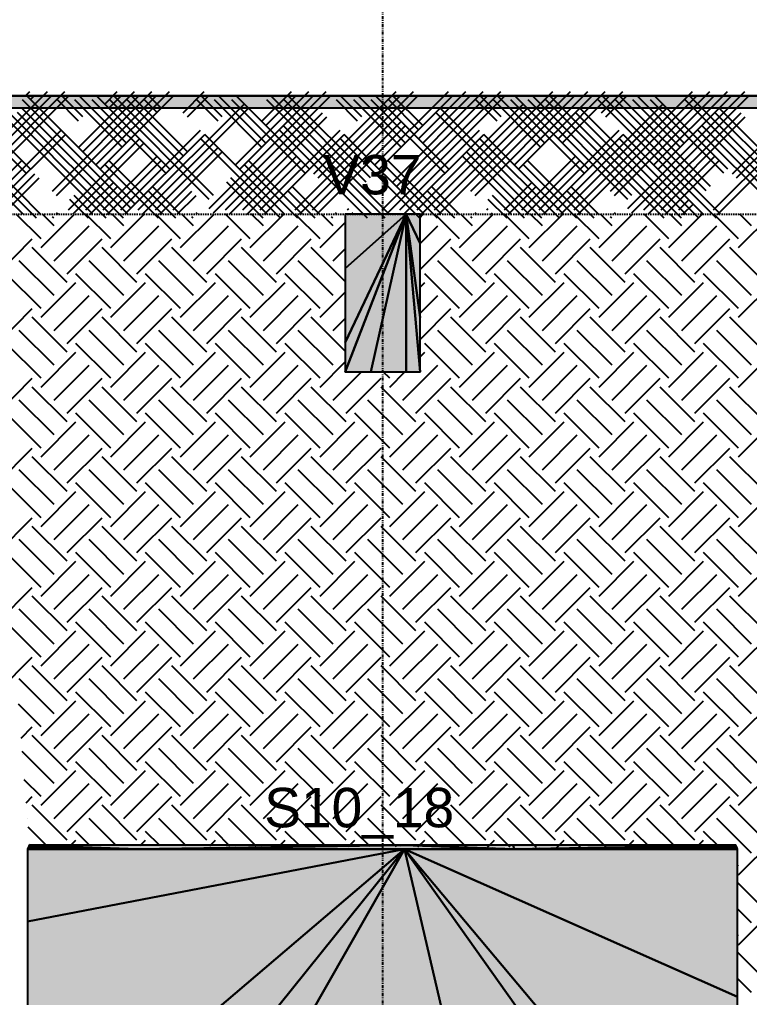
# Model space of a CAD drawing. Extents: x 37185 to 43130, y -8131 to -3926.
# Drawn here: x 38654 to 38777.3, y -7748.4 to -7583.1 of the extents above; entities that cross this region are included whole.
import ezdxf

# ---------------------------------------------------------------- set-up
doc = ezdxf.new("R2010")
doc.units = 0
doc.header["$MEASUREMENT"] = 0
doc.linetypes.add('ESTILO_TQS_0002', pattern=[0.4, 0.1, -0.3])
doc.linetypes.add('ESTILO_TQS_0004', pattern=[1.12, 0.5, -0.2, 0.01, -0.2, 0.01, -0.2])
for name, color, linetype in [('36', 253, 'CONTINUOUS'), ('47', 15, 'CONTINUOUS'), ('52', 3, 'CONTINUOUS'), ('67', 7, 'CONTINUOUS'), ('70', 160, 'CONTINUOUS'), ('74', 2, 'CONTINUOUS'), ('96', 252, 'CONTINUOUS')]:
    doc.layers.add(name, color=color, linetype=linetype)
doc.styles.add('TQS_ARIAL', font='arial.ttf')

msp = doc.modelspace()

# ---------------------------------------------------------------- linework, layer by layer
at = {"layer": '36', "linetype": 'Continuous'}
for p, q in [((38655.79, -7608.36), (38643.39, -7595.96)), ((38646.25, -7610.6), (38661.6, -7595.25)), ((38646.96, -7611.3), (38662.3, -7595.96)), ((38669.28, -7615.96), (38649.28, -7595.96)), ((38650.67, -7603.23), (38658.65, -7595.25)), ((38651.37, -7603.94), (38659.36, -7595.96)), ((38655.09, -7595.87), (38655.7, -7595.25)), ((38673.47, -7614.25), (38655.18, -7595.96)), ((38655.79, -7596.57), (38656.41, -7595.96)), ((38659.51, -7612.07), (38676.33, -7595.25)), ((38660.21, -7612.78), (38677.04, -7595.96)), ((38664.63, -7599.52), (38661.07, -7595.96)), ((38663.93, -7604.7), (38673.38, -7595.25)), ((38672, -7603.94), (38664.02, -7595.96)), ((38664.63, -7605.41), (38674.09, -7595.96)), ((38666.87, -7607.65), (38679.27, -7595.25)), ((38679.36, -7608.36), (38666.96, -7595.96)), ((38667.58, -7608.36), (38679.98, -7595.96)), ((38668.35, -7597.34), (38670.44, -7595.25)), ((38669.05, -7598.05), (38671.14, -7595.96)), ((38686.73, -7612.78), (38669.91, -7595.96)), ((38682.31, -7605.41), (38672.85, -7595.96)), ((38677.89, -7598.05), (38675.8, -7595.96)), ((38681.6, -7598.81), (38685.17, -7595.25)), ((38682.31, -7599.52), (38685.87, -7595.96)), ((38688.2, -7599.52), (38684.64, -7595.96)), ((38686.02, -7615.02), (38705.79, -7595.25)), ((38686.73, -7615.72), (38706.5, -7595.96)), ((38695.57, -7603.94), (38687.59, -7595.96)), ((38690.44, -7607.65), (38702.85, -7595.25)), ((38702.93, -7608.36), (38690.53, -7595.96)), ((38691.15, -7608.36), (38703.55, -7595.96)), ((38694.86, -7600.28), (38699.9, -7595.25)), ((38695.57, -7600.99), (38700.61, -7595.96)), ((38716.42, -7615.96), (38696.42, -7595.96)), ((38713.25, -7609.83), (38699.37, -7595.96)), ((38700.52, -7615.25), (38720.52, -7595.25)), ((38701.23, -7615.96), (38721.23, -7595.96)), ((38703.7, -7609.12), (38717.58, -7595.25)), ((38704.41, -7609.83), (38718.28, -7595.96)), ((38711.77, -7599.52), (38708.21, -7595.96)), ((38719.14, -7603.94), (38711.16, -7595.96)), ((38714.01, -7607.65), (38726.42, -7595.25)), ((38726.5, -7608.36), (38714.1, -7595.96)), ((38714.72, -7608.36), (38727.12, -7595.96)), ((38715.25, -7615.25), (38735.25, -7595.25)), ((38715.96, -7615.96), (38735.96, -7595.96)), ((38716.96, -7610.6), (38732.31, -7595.25)), ((38722.09, -7600.99), (38717.05, -7595.96)), ((38717.67, -7611.3), (38733.01, -7595.96)), ((38721.38, -7603.23), (38729.36, -7595.25)), ((38722.09, -7603.94), (38730.07, -7595.96)), ((38724.09, -7615.25), (38744.09, -7595.25)), ((38724.8, -7615.96), (38744.8, -7595.96)), ((38730.22, -7612.07), (38747.04, -7595.25)), ((38730.92, -7612.78), (38747.75, -7595.96)), ((38735.34, -7599.52), (38731.78, -7595.96)), ((38742.71, -7603.94), (38734.73, -7595.96)), ((38737.58, -7607.65), (38749.99, -7595.25)), ((38750.07, -7608.36), (38737.67, -7595.96)), ((38738.29, -7608.36), (38750.69, -7595.96)), ((38757.44, -7612.78), (38740.62, -7595.96)), ((38763.56, -7615.96), (38743.56, -7595.96)), ((38744.95, -7603.23), (38752.93, -7595.25)), ((38745.66, -7603.94), (38753.64, -7595.96)), ((38747.66, -7615.25), (38767.66, -7595.25)), ((38748.37, -7615.96), (38768.37, -7595.96)), ((38752.31, -7598.81), (38755.88, -7595.25)), ((38772.4, -7615.96), (38752.4, -7595.96)), ((38753.02, -7599.52), (38756.59, -7595.96)), ((38753.79, -7612.07), (38770.61, -7595.25)), ((38754.49, -7612.78), (38771.32, -7595.96)), ((38770.7, -7611.3), (38755.35, -7595.96)), ((38756.73, -7615.02), (38776.5, -7595.25)), ((38757.44, -7615.72), (38777.21, -7595.96)), ((38766.28, -7603.94), (38758.3, -7595.96)), ((38761.15, -7607.65), (38773.56, -7595.25)), ((38773.65, -7608.36), (38761.24, -7595.96)), ((38761.86, -7608.36), (38774.26, -7595.96)), ((38787.13, -7615.96), (38767.13, -7595.96)), ((38771.23, -7615.25), (38791.23, -7595.25)), ((38771.94, -7615.96), (38791.94, -7595.96)), ((38774.41, -7609.12), (38788.29, -7595.25)), ((38775.12, -7609.83), (38788.99, -7595.96)), ((38655.09, -7609.06), (38642.68, -7596.66)), ((38668.58, -7616.66), (38648.58, -7596.66)), ((38672.76, -7614.96), (38654.47, -7596.66)), ((38663.93, -7600.23), (38660.36, -7596.66)), ((38671.29, -7604.65), (38663.31, -7596.66)), ((38678.66, -7609.06), (38666.25, -7596.66)), ((38686.02, -7613.48), (38669.2, -7596.66)), ((38681.6, -7606.12), (38672.15, -7596.66)), ((38674.01, -7615.25), (38691.92, -7597.34)), ((38677.18, -7598.75), (38675.09, -7596.66)), ((38687.5, -7600.23), (38683.93, -7596.66)), ((38694.86, -7604.65), (38686.88, -7596.66)), ((38702.23, -7609.06), (38689.82, -7596.66)), ((38715.72, -7616.66), (38695.72, -7596.66)), ((38712.54, -7610.54), (38698.66, -7596.66)), ((38711.07, -7600.23), (38707.5, -7596.66)), ((38718.43, -7604.65), (38710.45, -7596.66)), ((38725.8, -7609.06), (38713.39, -7596.66)), ((38721.38, -7601.7), (38716.34, -7596.66)), ((38721.15, -7615.25), (38739.06, -7597.34)), ((38734.64, -7600.23), (38731.07, -7596.66)), ((38742, -7604.65), (38734.02, -7596.66)), ((38749.37, -7609.06), (38736.97, -7596.66)), ((38756.73, -7613.48), (38739.91, -7596.66)), ((38762.86, -7616.66), (38742.86, -7596.66)), ((38744.72, -7615.25), (38762.63, -7597.34)), ((38771.7, -7616.66), (38751.7, -7596.66)), ((38769.99, -7612.01), (38754.64, -7596.66)), ((38765.57, -7604.65), (38757.59, -7596.66)), ((38772.94, -7609.06), (38760.54, -7596.66)), ((38786.43, -7616.66), (38766.43, -7596.66)), ((38657.5, -7615.96), (38641.06, -7599.52)), ((38671.52, -7616.66), (38653.61, -7598.75)), ((38672.23, -7615.96), (38654.32, -7598.05)), ((38674.71, -7615.96), (38692.62, -7598.05)), ((38688.74, -7615.25), (38705.17, -7598.81)), ((38689.44, -7615.96), (38705.88, -7599.52)), ((38721.85, -7615.96), (38739.76, -7598.05)), ((38742.23, -7616.66), (38724.32, -7598.75)), ((38742.94, -7615.96), (38725.03, -7598.05)), ((38745.42, -7615.96), (38763.33, -7598.05)), ((38765.8, -7616.66), (38747.89, -7598.75)), ((38766.51, -7615.96), (38748.6, -7598.05)), ((38759.45, -7615.25), (38775.88, -7598.81)), ((38760.16, -7615.96), (38776.59, -7599.52)), ((38789.37, -7616.66), (38771.46, -7598.75)), ((38790.08, -7615.96), (38772.17, -7598.05)), ((38656.79, -7616.66), (38640.36, -7600.23)), ((38713.48, -7615.96), (38698.52, -7600.99)), ((38703.47, -7615.25), (38718.43, -7600.28)), ((38704.18, -7615.96), (38719.14, -7600.99)), ((38784.19, -7615.96), (38769.23, -7600.99)), ((38647.49, -7615.25), (38660.98, -7601.76)), ((38648.2, -7615.96), (38661.69, -7602.47)), ((38671.06, -7615.25), (38684.55, -7601.76)), ((38671.77, -7615.96), (38685.26, -7602.47)), ((38698.75, -7615.96), (38685.26, -7602.47)), ((38694.63, -7615.25), (38708.12, -7601.76)), ((38695.34, -7615.96), (38708.83, -7602.47)), ((38712.77, -7616.66), (38697.81, -7601.7)), ((38722.32, -7615.96), (38708.83, -7602.47)), ((38718.2, -7615.25), (38731.69, -7601.76)), ((38718.91, -7615.96), (38732.4, -7602.47)), ((38745.89, -7615.96), (38732.4, -7602.47)), ((38741.77, -7615.25), (38755.26, -7601.76)), ((38742.48, -7615.96), (38755.97, -7602.47)), ((38769.46, -7615.96), (38755.97, -7602.47)), ((38783.48, -7616.66), (38768.52, -7601.7)), ((38662.22, -7615.25), (38674.24, -7603.23)), ((38662.93, -7615.96), (38674.94, -7603.94)), ((38698.04, -7616.66), (38684.55, -7603.17)), ((38721.61, -7616.66), (38708.12, -7603.17)), ((38745.18, -7616.66), (38731.69, -7603.17)), ((38768.75, -7616.66), (38755.26, -7603.17)), ((38668.11, -7615.25), (38677.18, -7606.18)), ((38676.95, -7615.25), (38687.5, -7604.7)), ((38677.66, -7615.96), (38688.2, -7605.41)), ((38691.68, -7615.25), (38700.75, -7606.18)), ((38739.29, -7616.66), (38728.74, -7606.12)), ((38739.99, -7615.96), (38729.45, -7605.41)), ((38738.82, -7615.25), (38747.89, -7606.18)), ((38762.39, -7615.25), (38771.46, -7606.18)), ((38645.25, -7615.96), (38654.32, -7606.88)), ((38654.55, -7615.96), (38645.48, -7606.88)), ((38677.42, -7616.66), (38668.35, -7607.59)), ((38668.82, -7615.96), (38677.89, -7606.88)), ((38678.12, -7615.96), (38669.05, -7606.88)), ((38700.99, -7616.66), (38691.92, -7607.59)), ((38692.39, -7615.96), (38701.46, -7606.88)), ((38701.69, -7615.96), (38692.62, -7606.88)), ((38724.56, -7616.66), (38715.49, -7607.59)), ((38725.26, -7615.96), (38716.19, -7606.88)), ((38748.13, -7616.66), (38739.06, -7607.59)), ((38739.53, -7615.96), (38748.6, -7606.88)), ((38748.83, -7615.96), (38739.76, -7606.88)), ((38763.1, -7615.96), (38772.17, -7606.88)), ((38650.44, -7615.25), (38656.56, -7609.12)), ((38651.14, -7615.96), (38657.27, -7609.83)), ((38665.17, -7615.25), (38669.82, -7610.6)), ((38695.09, -7616.66), (38688.97, -7610.54)), ((38695.8, -7615.96), (38689.68, -7609.83)), ((38735.88, -7615.25), (38740.53, -7610.6)), ((38666.34, -7615.96), (38663.16, -7612.78)), ((38665.87, -7615.96), (38670.53, -7611.3)), ((38680.36, -7616.66), (38675.71, -7612.01)), ((38681.07, -7615.96), (38676.42, -7611.3)), ((38679.9, -7615.25), (38683.08, -7612.07)), ((38680.61, -7615.96), (38683.78, -7612.78)), ((38703.93, -7616.66), (38699.28, -7612.01)), ((38704.64, -7615.96), (38699.99, -7611.3)), ((38727.5, -7616.66), (38722.85, -7612.01)), ((38728.21, -7615.96), (38723.56, -7611.3)), ((38737.05, -7615.96), (38733.87, -7612.78)), ((38736.59, -7615.96), (38741.24, -7611.3)), ((38751.07, -7616.66), (38746.42, -7612.01)), ((38751.78, -7615.96), (38747.13, -7611.3)), ((38665.63, -7616.66), (38662.45, -7613.48)), ((38736.34, -7616.66), (38733.16, -7613.48)), ((38765.34, -7615.25), (38767.05, -7613.54)), ((38766.05, -7615.96), (38767.75, -7614.25)), ((38654.09, -7615.96), (38654.09, -7615.96)), ((38654.09, -7615.96), (38654.09, -7615.96)), ((38657.04, -7615.96), (38657.04, -7615.96)), ((38657.04, -7615.96), (38657.04, -7615.96)), ((38659.98, -7615.96), (38659.98, -7615.96)), ((38659.98, -7615.96), (38659.98, -7615.96)), ((38660.45, -7615.96), (38660.21, -7615.72)), ((38663.39, -7615.96), (38663.39, -7615.96)), ((38663.39, -7615.96), (38663.39, -7615.96)), ((38675.18, -7615.96), (38675.18, -7615.96)), ((38675.18, -7615.96), (38675.18, -7615.96)), ((38683.55, -7615.96), (38683.55, -7615.96)), ((38683.55, -7615.96), (38683.55, -7615.96)), ((38684.02, -7615.96), (38683.78, -7615.72)), ((38686.5, -7615.96), (38686.5, -7615.96)), ((38686.5, -7615.96), (38686.5, -7615.96)), ((38686.96, -7615.96), (38686.96, -7615.96)), ((38686.96, -7615.96), (38686.96, -7615.96)), ((38689.91, -7615.96), (38689.91, -7615.96)), ((38689.91, -7615.96), (38689.91, -7615.96)), ((38692.85, -7615.96), (38692.85, -7615.96)), ((38692.85, -7615.96), (38692.85, -7615.96)), ((38698.28, -7615.96), (38698.28, -7615.96)), ((38698.28, -7615.96), (38698.28, -7615.96)), ((38707.12, -7615.96), (38707.12, -7615.96)), ((38707.12, -7615.96), (38707.12, -7615.96)), ((38707.59, -7615.96), (38707.35, -7615.72)), ((38709.36, -7615.25), (38709.59, -7615.02)), ((38710.07, -7615.96), (38710.3, -7615.72)), ((38710.53, -7615.96), (38710.53, -7615.96)), ((38710.53, -7615.96), (38710.53, -7615.96)), ((38713.01, -7615.96), (38713.01, -7615.96)), ((38713.01, -7615.96), (38713.01, -7615.96)), ((38719.37, -7615.96), (38719.37, -7615.96)), ((38719.37, -7615.96), (38719.37, -7615.96)), ((38727.75, -7615.96), (38727.75, -7615.96)), ((38727.75, -7615.96), (38727.75, -7615.96)), ((38730.69, -7615.96), (38730.69, -7615.96)), ((38730.69, -7615.96), (38730.69, -7615.96)), ((38731.16, -7615.96), (38730.92, -7615.72)), ((38732.93, -7615.25), (38733.16, -7615.02)), ((38733.64, -7615.96), (38733.87, -7615.72)), ((38734.1, -7615.96), (38734.1, -7615.96)), ((38734.1, -7615.96), (38734.1, -7615.96)), ((38751.32, -7615.96), (38751.32, -7615.96)), ((38751.32, -7615.96), (38751.32, -7615.96)), ((38754.26, -7615.96), (38754.26, -7615.96)), ((38754.26, -7615.96), (38754.26, -7615.96)), ((38754.73, -7615.96), (38754.49, -7615.72)), ((38757.21, -7615.96), (38757.21, -7615.96)), ((38757.21, -7615.96), (38757.21, -7615.96)), ((38757.67, -7615.96), (38757.67, -7615.96)), ((38757.67, -7615.96), (38757.67, -7615.96)), ((38760.62, -7615.96), (38760.62, -7615.96)), ((38760.62, -7615.96), (38760.62, -7615.96)), ((38768.99, -7615.96), (38768.99, -7615.96)), ((38768.99, -7615.96), (38768.99, -7615.96)), ((38774.89, -7615.96), (38774.89, -7615.96)), ((38774.89, -7615.96), (38774.89, -7615.96)), ((38775.35, -7615.96), (38775.35, -7615.96)), ((38775.35, -7615.96), (38775.35, -7615.96)), ((38659.74, -7616.66), (38659.51, -7616.43)), ((38683.31, -7616.66), (38683.08, -7616.43)), ((38706.88, -7616.66), (38706.65, -7616.43)), ((38730.45, -7616.66), (38730.22, -7616.43)), ((38754.02, -7616.66), (38753.79, -7616.43))]:
    msp.add_line(p, q, dxfattribs=at)
at = {"layer": '47', "linetype": 'Continuous'}
for p, q in [((38657.59, -7620.14), (38653.4, -7615.96)), ((38657.59, -7621.62), (38663.25, -7615.96)), ((38659.8, -7617.93), (38657.82, -7615.96)), ((38669.37, -7620.14), (38665.18, -7615.96)), ((38669.37, -7621.62), (38675.03, -7615.96)), ((38671.58, -7617.93), (38669.6, -7615.96)), ((38681.16, -7620.14), (38676.97, -7615.96)), ((38681.16, -7621.62), (38686.82, -7615.96)), ((38683.37, -7617.93), (38681.39, -7615.96)), ((38692.94, -7620.14), (38688.75, -7615.96)), ((38692.94, -7621.62), (38698.6, -7615.96)), ((38695.15, -7617.93), (38693.17, -7615.96)), ((38704.73, -7620.14), (38700.54, -7615.96)), ((38706.94, -7617.93), (38704.96, -7615.96)), ((38721.63, -7616.5), (38722.17, -7615.96)), ((38728.3, -7620.14), (38724.11, -7615.96)), ((38728.3, -7621.62), (38733.96, -7615.96)), ((38730.51, -7617.93), (38728.53, -7615.96)), ((38740.08, -7620.14), (38735.89, -7615.96)), ((38740.08, -7621.62), (38745.74, -7615.96)), ((38742.29, -7617.93), (38740.31, -7615.96)), ((38751.87, -7620.14), (38747.68, -7615.96)), ((38751.87, -7621.62), (38757.53, -7615.96)), ((38754.08, -7617.93), (38752.1, -7615.96)), ((38763.65, -7620.14), (38759.47, -7615.96)), ((38763.65, -7621.62), (38769.31, -7615.96)), ((38765.86, -7617.93), (38763.88, -7615.96)), ((38775.44, -7620.14), (38771.25, -7615.96)), ((38775.44, -7621.62), (38781.1, -7615.96)), ((38777.65, -7617.93), (38775.67, -7615.96)), ((38704.73, -7621.62), (38708.96, -7617.38)), ((38659.8, -7623.83), (38665.69, -7617.93)), ((38671.58, -7623.83), (38677.47, -7617.93)), ((38683.37, -7623.83), (38689.26, -7617.93)), ((38695.15, -7623.83), (38701.04, -7617.93)), ((38721.63, -7620.92), (38724.61, -7617.93)), ((38730.51, -7623.83), (38736.4, -7617.93)), ((38742.29, -7623.83), (38748.19, -7617.93)), ((38754.08, -7623.83), (38759.97, -7617.93)), ((38765.86, -7623.83), (38771.76, -7617.93)), ((38650.22, -7626.04), (38656.11, -7620.14)), ((38662.01, -7626.04), (38667.9, -7620.14)), ((38673.79, -7626.04), (38679.68, -7620.14)), ((38685.58, -7626.04), (38691.47, -7620.14)), ((38697.36, -7626.04), (38703.25, -7620.14)), ((38708.96, -7619.95), (38708.96, -7619.95)), ((38721.63, -7625.34), (38726.82, -7620.14)), ((38732.72, -7626.04), (38738.61, -7620.14)), ((38744.5, -7626.04), (38750.39, -7620.14)), ((38756.29, -7626.04), (38762.18, -7620.14)), ((38768.07, -7626.04), (38773.96, -7620.14)), ((38662.01, -7627.51), (38656.11, -7621.62)), ((38673.79, -7627.51), (38667.9, -7621.62)), ((38685.58, -7627.51), (38679.68, -7621.62)), ((38697.36, -7627.51), (38691.47, -7621.62)), ((38708.96, -7627.32), (38703.25, -7621.62)), ((38706.94, -7623.83), (38708.96, -7621.8)), ((38732.72, -7627.51), (38726.82, -7621.62)), ((38744.5, -7627.51), (38738.61, -7621.62)), ((38756.29, -7627.51), (38750.39, -7621.62)), ((38768.07, -7627.51), (38762.18, -7621.62)), ((38779.86, -7627.51), (38773.96, -7621.62)), ((38659.8, -7629.72), (38653.9, -7623.83)), ((38671.58, -7629.72), (38665.69, -7623.83)), ((38683.37, -7629.72), (38677.47, -7623.83)), ((38695.15, -7629.72), (38689.26, -7623.83)), ((38706.94, -7629.72), (38701.04, -7623.83)), ((38708.96, -7624.37), (38708.96, -7624.37)), ((38730.51, -7629.72), (38724.61, -7623.83)), ((38742.29, -7629.72), (38736.4, -7623.83)), ((38754.08, -7629.72), (38748.19, -7623.83)), ((38765.86, -7629.72), (38759.97, -7623.83)), ((38777.65, -7629.72), (38771.76, -7623.83)), ((38657.59, -7631.93), (38651.69, -7626.04)), ((38669.37, -7631.93), (38663.48, -7626.04)), ((38681.16, -7631.93), (38675.26, -7626.04)), ((38692.94, -7631.93), (38687.05, -7626.04)), ((38704.73, -7631.93), (38698.83, -7626.04)), ((38728.3, -7631.93), (38722.41, -7626.04)), ((38740.08, -7631.93), (38734.19, -7626.04)), ((38751.87, -7631.93), (38745.98, -7626.04)), ((38763.65, -7631.93), (38757.76, -7626.04)), ((38775.44, -7631.93), (38769.55, -7626.04)), ((38657.59, -7633.4), (38663.48, -7627.51)), ((38669.37, -7633.4), (38675.26, -7627.51)), ((38681.16, -7633.4), (38687.05, -7627.51)), ((38692.94, -7633.4), (38698.83, -7627.51)), ((38721.63, -7628.29), (38722.41, -7627.51)), ((38728.3, -7633.4), (38734.19, -7627.51)), ((38740.08, -7633.4), (38745.98, -7627.51)), ((38751.87, -7633.4), (38757.76, -7627.51)), ((38763.65, -7633.4), (38769.55, -7627.51)), ((38775.44, -7633.4), (38781.33, -7627.51)), ((38704.73, -7633.4), (38708.96, -7629.17)), ((38659.8, -7635.61), (38665.69, -7629.72)), ((38671.58, -7635.61), (38677.47, -7629.72)), ((38683.37, -7635.61), (38689.26, -7629.72)), ((38695.15, -7635.61), (38701.04, -7629.72)), ((38721.63, -7632.71), (38724.61, -7629.72)), ((38730.51, -7635.61), (38736.4, -7629.72)), ((38742.29, -7635.61), (38748.19, -7629.72)), ((38754.08, -7635.61), (38759.97, -7629.72)), ((38765.86, -7635.61), (38771.76, -7629.72)), ((38650.22, -7637.82), (38656.11, -7631.93)), ((38662.01, -7637.82), (38667.9, -7631.93)), ((38673.79, -7637.82), (38679.68, -7631.93)), ((38685.58, -7637.82), (38691.47, -7631.93)), ((38697.36, -7637.82), (38703.25, -7631.93)), ((38708.96, -7631.74), (38708.96, -7631.74)), ((38721.63, -7637.13), (38726.82, -7631.93)), ((38732.72, -7637.82), (38738.61, -7631.93)), ((38744.5, -7637.82), (38750.39, -7631.93)), ((38756.29, -7637.82), (38762.18, -7631.93)), ((38768.07, -7637.82), (38773.96, -7631.93)), ((38662.01, -7639.29), (38656.11, -7633.4)), ((38673.79, -7639.29), (38667.9, -7633.4)), ((38685.58, -7639.29), (38679.68, -7633.4)), ((38697.36, -7639.29), (38691.47, -7633.4)), ((38708.96, -7639.11), (38703.25, -7633.4)), ((38706.94, -7635.61), (38708.96, -7633.59)), ((38732.72, -7639.29), (38726.82, -7633.4)), ((38744.5, -7639.29), (38738.61, -7633.4)), ((38756.29, -7639.29), (38750.39, -7633.4)), ((38768.07, -7639.29), (38762.18, -7633.4)), ((38779.86, -7639.29), (38773.96, -7633.4)), ((38659.8, -7641.5), (38653.9, -7635.61)), ((38671.58, -7641.5), (38665.69, -7635.61)), ((38683.37, -7641.5), (38677.47, -7635.61)), ((38695.15, -7641.5), (38689.26, -7635.61)), ((38706.94, -7641.5), (38701.04, -7635.61)), ((38730.51, -7641.5), (38724.61, -7635.61)), ((38742.29, -7641.5), (38736.4, -7635.61)), ((38754.08, -7641.5), (38748.19, -7635.61)), ((38765.86, -7641.5), (38759.97, -7635.61)), ((38777.65, -7641.5), (38771.76, -7635.61)), ((38708.96, -7636.16), (38708.96, -7636.16)), ((38657.59, -7643.71), (38651.69, -7637.82)), ((38657.59, -7645.19), (38663.48, -7639.29)), ((38669.37, -7643.71), (38663.48, -7637.82)), ((38669.37, -7645.19), (38675.26, -7639.29)), ((38681.16, -7643.71), (38675.26, -7637.82)), ((38681.16, -7645.19), (38687.05, -7639.29)), ((38692.94, -7643.71), (38687.05, -7637.82)), ((38692.94, -7645.19), (38698.83, -7639.29)), ((38704.73, -7643.71), (38698.83, -7637.82)), ((38721.63, -7640.07), (38722.41, -7639.29)), ((38728.3, -7643.71), (38722.41, -7637.82)), ((38728.3, -7645.19), (38734.19, -7639.29)), ((38740.08, -7643.71), (38734.19, -7637.82)), ((38740.08, -7645.19), (38745.98, -7639.29)), ((38751.87, -7643.71), (38745.98, -7637.82)), ((38751.87, -7645.19), (38757.76, -7639.29)), ((38763.65, -7643.71), (38757.76, -7637.82)), ((38763.65, -7645.19), (38769.55, -7639.29)), ((38775.44, -7643.71), (38769.55, -7637.82)), ((38775.44, -7645.19), (38781.33, -7639.29)), ((38704.73, -7645.19), (38708.96, -7640.95)), ((38659.8, -7647.4), (38665.69, -7641.5)), ((38671.58, -7647.4), (38677.47, -7641.5)), ((38683.37, -7647.4), (38689.26, -7641.5)), ((38695.15, -7647.4), (38701.04, -7641.5)), ((38706.94, -7647.4), (38711.71, -7642.62)), ((38716.51, -7643.71), (38715.42, -7642.62)), ((38716.51, -7645.19), (38719.08, -7642.62)), ((38718.72, -7647.4), (38724.61, -7641.5)), ((38730.51, -7647.4), (38736.4, -7641.5)), ((38742.29, -7647.4), (38748.19, -7641.5)), ((38754.08, -7647.4), (38759.97, -7641.5)), ((38765.86, -7647.4), (38771.76, -7641.5)), ((38650.22, -7649.61), (38656.11, -7643.71)), ((38662.01, -7649.61), (38667.9, -7643.71)), ((38673.79, -7649.61), (38679.68, -7643.71)), ((38685.58, -7649.61), (38691.47, -7643.71)), ((38697.36, -7649.61), (38703.25, -7643.71)), ((38709.15, -7649.61), (38715.04, -7643.71)), ((38720.93, -7649.61), (38726.82, -7643.71)), ((38732.72, -7649.61), (38738.61, -7643.71)), ((38744.5, -7649.61), (38750.39, -7643.71)), ((38756.29, -7649.61), (38762.18, -7643.71)), ((38768.07, -7649.61), (38773.96, -7643.71)), ((38662.01, -7651.08), (38656.11, -7645.19)), ((38673.79, -7651.08), (38667.9, -7645.19)), ((38685.58, -7651.08), (38679.68, -7645.19)), ((38697.36, -7651.08), (38691.47, -7645.19)), ((38709.15, -7651.08), (38703.25, -7645.19)), ((38720.93, -7651.08), (38715.04, -7645.19)), ((38732.72, -7651.08), (38726.82, -7645.19)), ((38744.5, -7651.08), (38738.61, -7645.19)), ((38756.29, -7651.08), (38750.39, -7645.19)), ((38768.07, -7651.08), (38762.18, -7645.19)), ((38779.86, -7651.08), (38773.96, -7645.19)), ((38659.8, -7653.29), (38653.9, -7647.4)), ((38671.58, -7653.29), (38665.69, -7647.4)), ((38683.37, -7653.29), (38677.47, -7647.4)), ((38695.15, -7653.29), (38689.26, -7647.4)), ((38706.94, -7653.29), (38701.04, -7647.4)), ((38718.72, -7653.29), (38712.83, -7647.4)), ((38730.51, -7653.29), (38724.61, -7647.4)), ((38742.29, -7653.29), (38736.4, -7647.4)), ((38754.08, -7653.29), (38748.19, -7647.4)), ((38765.86, -7653.29), (38759.97, -7647.4)), ((38777.65, -7653.29), (38771.76, -7647.4)), ((38657.59, -7655.5), (38651.69, -7649.61)), ((38669.37, -7655.5), (38663.48, -7649.61)), ((38681.16, -7655.5), (38675.26, -7649.61)), ((38692.94, -7655.5), (38687.05, -7649.61)), ((38704.73, -7655.5), (38698.83, -7649.61)), ((38716.51, -7655.5), (38710.62, -7649.61)), ((38728.3, -7655.5), (38722.41, -7649.61)), ((38740.08, -7655.5), (38734.19, -7649.61)), ((38751.87, -7655.5), (38745.98, -7649.61)), ((38763.65, -7655.5), (38757.76, -7649.61)), ((38775.44, -7655.5), (38769.55, -7649.61)), ((38657.59, -7656.97), (38663.48, -7651.08)), ((38669.37, -7656.97), (38675.26, -7651.08)), ((38681.16, -7656.97), (38687.05, -7651.08)), ((38692.94, -7656.97), (38698.83, -7651.08)), ((38704.73, -7656.97), (38710.62, -7651.08)), ((38716.51, -7656.97), (38722.41, -7651.08)), ((38728.3, -7656.97), (38734.19, -7651.08)), ((38740.08, -7656.97), (38745.98, -7651.08)), ((38751.87, -7656.97), (38757.76, -7651.08)), ((38763.65, -7656.97), (38769.55, -7651.08)), ((38775.44, -7656.97), (38781.33, -7651.08)), ((38659.8, -7659.18), (38665.69, -7653.29)), ((38671.58, -7659.18), (38677.47, -7653.29)), ((38683.37, -7659.18), (38689.26, -7653.29)), ((38695.15, -7659.18), (38701.04, -7653.29)), ((38706.94, -7659.18), (38712.83, -7653.29)), ((38718.72, -7659.18), (38724.61, -7653.29)), ((38730.51, -7659.18), (38736.4, -7653.29)), ((38742.29, -7659.18), (38748.19, -7653.29)), ((38754.08, -7659.18), (38759.97, -7653.29)), ((38765.86, -7659.18), (38771.76, -7653.29)), ((38650.22, -7661.39), (38656.11, -7655.5)), ((38662.01, -7661.39), (38667.9, -7655.5)), ((38673.79, -7661.39), (38679.68, -7655.5)), ((38685.58, -7661.39), (38691.47, -7655.5)), ((38697.36, -7661.39), (38703.25, -7655.5)), ((38709.15, -7661.39), (38715.04, -7655.5)), ((38720.93, -7661.39), (38726.82, -7655.5)), ((38732.72, -7661.39), (38738.61, -7655.5)), ((38744.5, -7661.39), (38750.39, -7655.5)), ((38756.29, -7661.39), (38762.18, -7655.5)), ((38768.07, -7661.39), (38773.96, -7655.5)), ((38662.01, -7662.86), (38656.11, -7656.97)), ((38673.79, -7662.86), (38667.9, -7656.97)), ((38685.58, -7662.86), (38679.68, -7656.97)), ((38697.36, -7662.86), (38691.47, -7656.97)), ((38709.15, -7662.86), (38703.25, -7656.97)), ((38720.93, -7662.86), (38715.04, -7656.97)), ((38732.72, -7662.86), (38726.82, -7656.97)), ((38744.5, -7662.86), (38738.61, -7656.97)), ((38756.29, -7662.86), (38750.39, -7656.97)), ((38768.07, -7662.86), (38762.18, -7656.97)), ((38779.86, -7662.86), (38773.96, -7656.97)), ((38659.8, -7665.07), (38653.9, -7659.18)), ((38671.58, -7665.07), (38665.69, -7659.18)), ((38683.37, -7665.07), (38677.47, -7659.18)), ((38695.15, -7665.07), (38689.26, -7659.18)), ((38706.94, -7665.07), (38701.04, -7659.18)), ((38718.72, -7665.07), (38712.83, -7659.18)), ((38730.51, -7665.07), (38724.61, -7659.18)), ((38742.29, -7665.07), (38736.4, -7659.18)), ((38754.08, -7665.07), (38748.19, -7659.18)), ((38765.86, -7665.07), (38759.97, -7659.18)), ((38777.65, -7665.07), (38771.76, -7659.18)), ((38657.59, -7667.28), (38651.69, -7661.39)), ((38669.37, -7667.28), (38663.48, -7661.39)), ((38681.16, -7667.28), (38675.26, -7661.39)), ((38692.94, -7667.28), (38687.05, -7661.39)), ((38704.73, -7667.28), (38698.83, -7661.39)), ((38716.51, -7667.28), (38710.62, -7661.39)), ((38728.3, -7667.28), (38722.41, -7661.39)), ((38740.08, -7667.28), (38734.19, -7661.39)), ((38751.87, -7667.28), (38745.98, -7661.39)), ((38763.65, -7667.28), (38757.76, -7661.39)), ((38775.44, -7667.28), (38769.55, -7661.39)), ((38657.59, -7668.76), (38663.48, -7662.86)), ((38669.37, -7668.76), (38675.26, -7662.86)), ((38681.16, -7668.76), (38687.05, -7662.86)), ((38692.94, -7668.76), (38698.83, -7662.86)), ((38704.73, -7668.76), (38710.62, -7662.86)), ((38716.51, -7668.76), (38722.41, -7662.86)), ((38728.3, -7668.76), (38734.19, -7662.86)), ((38740.08, -7668.76), (38745.98, -7662.86)), ((38751.87, -7668.76), (38757.76, -7662.86)), ((38763.65, -7668.76), (38769.55, -7662.86)), ((38775.44, -7668.76), (38781.33, -7662.86)), ((38659.8, -7670.97), (38665.69, -7665.07)), ((38671.58, -7670.97), (38677.47, -7665.07)), ((38683.37, -7670.97), (38689.26, -7665.07)), ((38695.15, -7670.97), (38701.04, -7665.07)), ((38706.94, -7670.97), (38712.83, -7665.07)), ((38718.72, -7670.97), (38724.61, -7665.07)), ((38730.51, -7670.97), (38736.4, -7665.07)), ((38742.29, -7670.97), (38748.19, -7665.07)), ((38754.08, -7670.97), (38759.97, -7665.07)), ((38765.86, -7670.97), (38771.76, -7665.07)), ((38650.22, -7673.18), (38656.11, -7667.28)), ((38662.01, -7673.18), (38667.9, -7667.28)), ((38673.79, -7673.18), (38679.68, -7667.28)), ((38685.58, -7673.18), (38691.47, -7667.28)), ((38697.36, -7673.18), (38703.25, -7667.28)), ((38709.15, -7673.18), (38715.04, -7667.28)), ((38720.93, -7673.18), (38726.82, -7667.28)), ((38732.72, -7673.18), (38738.61, -7667.28)), ((38744.5, -7673.18), (38750.39, -7667.28)), ((38756.29, -7673.18), (38762.18, -7667.28)), ((38768.07, -7673.18), (38773.96, -7667.28)), ((38662.01, -7674.65), (38656.11, -7668.76)), ((38673.79, -7674.65), (38667.9, -7668.76)), ((38685.58, -7674.65), (38679.68, -7668.76)), ((38697.36, -7674.65), (38691.47, -7668.76)), ((38709.15, -7674.65), (38703.25, -7668.76)), ((38720.93, -7674.65), (38715.04, -7668.76)), ((38732.72, -7674.65), (38726.82, -7668.76)), ((38744.5, -7674.65), (38738.61, -7668.76)), ((38756.29, -7674.65), (38750.39, -7668.76)), ((38768.07, -7674.65), (38762.18, -7668.76)), ((38779.86, -7674.65), (38773.96, -7668.76)), ((38659.8, -7676.86), (38653.9, -7670.97)), ((38671.58, -7676.86), (38665.69, -7670.97)), ((38683.37, -7676.86), (38677.47, -7670.97)), ((38695.15, -7676.86), (38689.26, -7670.97)), ((38706.94, -7676.86), (38701.04, -7670.97)), ((38718.72, -7676.86), (38712.83, -7670.97)), ((38730.51, -7676.86), (38724.61, -7670.97)), ((38742.29, -7676.86), (38736.4, -7670.97)), ((38754.08, -7676.86), (38748.19, -7670.97)), ((38765.86, -7676.86), (38759.97, -7670.97)), ((38777.65, -7676.86), (38771.76, -7670.97)), ((38657.59, -7679.07), (38651.69, -7673.18)), ((38669.37, -7679.07), (38663.48, -7673.18)), ((38681.16, -7679.07), (38675.26, -7673.18)), ((38692.94, -7679.07), (38687.05, -7673.18)), ((38704.73, -7679.07), (38698.83, -7673.18)), ((38716.51, -7679.07), (38710.62, -7673.18)), ((38728.3, -7679.07), (38722.41, -7673.18)), ((38740.08, -7679.07), (38734.19, -7673.18)), ((38751.87, -7679.07), (38745.98, -7673.18)), ((38763.65, -7679.07), (38757.76, -7673.18)), ((38775.44, -7679.07), (38769.55, -7673.18)), ((38657.59, -7680.54), (38663.48, -7674.65)), ((38669.37, -7680.54), (38675.26, -7674.65)), ((38681.16, -7680.54), (38687.05, -7674.65)), ((38692.94, -7680.54), (38698.83, -7674.65)), ((38704.73, -7680.54), (38710.62, -7674.65)), ((38716.51, -7680.54), (38722.41, -7674.65)), ((38728.3, -7680.54), (38734.19, -7674.65)), ((38740.08, -7680.54), (38745.98, -7674.65)), ((38751.87, -7680.54), (38757.76, -7674.65)), ((38763.65, -7680.54), (38769.55, -7674.65)), ((38775.44, -7680.54), (38781.33, -7674.65)), ((38659.8, -7682.75), (38665.69, -7676.86)), ((38671.58, -7682.75), (38677.47, -7676.86)), ((38683.37, -7682.75), (38689.26, -7676.86)), ((38695.15, -7682.75), (38701.04, -7676.86)), ((38706.94, -7682.75), (38712.83, -7676.86)), ((38718.72, -7682.75), (38724.61, -7676.86)), ((38730.51, -7682.75), (38736.4, -7676.86)), ((38742.29, -7682.75), (38748.19, -7676.86)), ((38754.08, -7682.75), (38759.97, -7676.86)), ((38765.86, -7682.75), (38771.76, -7676.86)), ((38650.22, -7684.96), (38656.11, -7679.07)), ((38662.01, -7686.43), (38656.11, -7680.54)), ((38662.01, -7684.96), (38667.9, -7679.07)), ((38673.79, -7686.43), (38667.9, -7680.54)), ((38673.79, -7684.96), (38679.68, -7679.07)), ((38685.58, -7686.43), (38679.68, -7680.54)), ((38685.58, -7684.96), (38691.47, -7679.07)), ((38697.36, -7686.43), (38691.47, -7680.54)), ((38697.36, -7684.96), (38703.25, -7679.07)), ((38709.15, -7686.43), (38703.25, -7680.54)), ((38709.15, -7684.96), (38715.04, -7679.07)), ((38720.93, -7686.43), (38715.04, -7680.54)), ((38720.93, -7684.96), (38726.82, -7679.07)), ((38732.72, -7686.43), (38726.82, -7680.54)), ((38732.72, -7684.96), (38738.61, -7679.07)), ((38744.5, -7686.43), (38738.61, -7680.54)), ((38744.5, -7684.96), (38750.39, -7679.07)), ((38756.29, -7686.43), (38750.39, -7680.54)), ((38756.29, -7684.96), (38762.18, -7679.07)), ((38768.07, -7686.43), (38762.18, -7680.54)), ((38768.07, -7684.96), (38773.96, -7679.07)), ((38779.86, -7686.43), (38773.96, -7680.54)), ((38659.8, -7688.64), (38653.9, -7682.75)), ((38671.58, -7688.64), (38665.69, -7682.75)), ((38683.37, -7688.64), (38677.47, -7682.75)), ((38695.15, -7688.64), (38689.26, -7682.75)), ((38706.94, -7688.64), (38701.04, -7682.75)), ((38718.72, -7688.64), (38712.83, -7682.75)), ((38730.51, -7688.64), (38724.61, -7682.75)), ((38742.29, -7688.64), (38736.4, -7682.75)), ((38754.08, -7688.64), (38748.19, -7682.75)), ((38765.86, -7688.64), (38759.97, -7682.75)), ((38777.65, -7688.64), (38771.76, -7682.75)), ((38657.59, -7690.85), (38651.69, -7684.96)), ((38669.37, -7690.85), (38663.48, -7684.96)), ((38681.16, -7690.85), (38675.26, -7684.96)), ((38692.94, -7690.85), (38687.05, -7684.96)), ((38704.73, -7690.85), (38698.83, -7684.96)), ((38716.51, -7690.85), (38710.62, -7684.96)), ((38728.3, -7690.85), (38722.41, -7684.96)), ((38740.08, -7690.85), (38734.19, -7684.96)), ((38751.87, -7690.85), (38745.98, -7684.96)), ((38763.65, -7690.85), (38757.76, -7684.96)), ((38775.44, -7690.85), (38769.55, -7684.96)), ((38657.59, -7692.33), (38663.48, -7686.43)), ((38669.37, -7692.33), (38675.26, -7686.43)), ((38681.16, -7692.33), (38687.05, -7686.43)), ((38692.94, -7692.33), (38698.83, -7686.43)), ((38704.73, -7692.33), (38710.62, -7686.43)), ((38716.51, -7692.33), (38722.41, -7686.43)), ((38728.3, -7692.33), (38734.19, -7686.43)), ((38740.08, -7692.33), (38745.98, -7686.43)), ((38751.87, -7692.33), (38757.76, -7686.43)), ((38763.65, -7692.33), (38769.55, -7686.43)), ((38775.44, -7692.33), (38781.33, -7686.43)), ((38659.8, -7694.54), (38665.69, -7688.64)), ((38671.58, -7694.54), (38677.47, -7688.64)), ((38683.37, -7694.54), (38689.26, -7688.64)), ((38695.15, -7694.54), (38701.04, -7688.64)), ((38706.94, -7694.54), (38712.83, -7688.64)), ((38718.72, -7694.54), (38724.61, -7688.64)), ((38730.51, -7694.54), (38736.4, -7688.64)), ((38742.29, -7694.54), (38748.19, -7688.64)), ((38754.08, -7694.54), (38759.97, -7688.64)), ((38765.86, -7694.54), (38771.76, -7688.64)), ((38650.42, -7696.55), (38656.11, -7690.85)), ((38662.01, -7696.75), (38667.9, -7690.85)), ((38673.79, -7696.75), (38679.68, -7690.85)), ((38685.58, -7696.75), (38691.47, -7690.85)), ((38697.36, -7696.75), (38703.25, -7690.85)), ((38709.15, -7696.75), (38715.04, -7690.85)), ((38720.93, -7696.75), (38726.82, -7690.85)), ((38732.72, -7696.75), (38738.61, -7690.85)), ((38744.5, -7696.75), (38750.39, -7690.85)), ((38756.29, -7696.75), (38762.18, -7690.85)), ((38768.07, -7696.75), (38773.96, -7690.85)), ((38662.01, -7698.22), (38656.11, -7692.33)), ((38673.79, -7698.22), (38667.9, -7692.33)), ((38685.58, -7698.22), (38679.68, -7692.33)), ((38697.36, -7698.22), (38691.47, -7692.33)), ((38709.15, -7698.22), (38703.25, -7692.33)), ((38720.93, -7698.22), (38715.04, -7692.33)), ((38732.72, -7698.22), (38726.82, -7692.33)), ((38744.5, -7698.22), (38738.61, -7692.33)), ((38756.29, -7698.22), (38750.39, -7692.33)), ((38768.07, -7698.22), (38762.18, -7692.33)), ((38779.86, -7698.22), (38773.96, -7692.33)), ((38659.8, -7700.43), (38653.9, -7694.54)), ((38671.58, -7700.43), (38665.69, -7694.54)), ((38683.37, -7700.43), (38677.47, -7694.54)), ((38695.15, -7700.43), (38689.26, -7694.54)), ((38706.94, -7700.43), (38701.04, -7694.54)), ((38718.72, -7700.43), (38712.83, -7694.54)), ((38730.51, -7700.43), (38724.61, -7694.54)), ((38742.29, -7700.43), (38736.4, -7694.54)), ((38754.08, -7700.43), (38748.19, -7694.54)), ((38765.86, -7700.43), (38759.97, -7694.54)), ((38777.65, -7700.43), (38771.76, -7694.54)), ((38669.37, -7702.64), (38663.48, -7696.75)), ((38681.16, -7702.64), (38675.26, -7696.75)), ((38692.94, -7702.64), (38687.05, -7696.75)), ((38704.73, -7702.64), (38698.83, -7696.75)), ((38716.51, -7702.64), (38710.62, -7696.75)), ((38728.3, -7702.64), (38722.41, -7696.75)), ((38740.08, -7702.64), (38734.19, -7696.75)), ((38751.87, -7702.64), (38745.98, -7696.75)), ((38763.65, -7702.64), (38757.76, -7696.75)), ((38775.44, -7702.64), (38769.55, -7696.75)), ((38657.59, -7702.64), (38653.75, -7698.81)), ((38657.59, -7704.11), (38663.48, -7698.22)), ((38669.37, -7704.11), (38675.26, -7698.22)), ((38681.16, -7704.11), (38687.05, -7698.22)), ((38692.94, -7704.11), (38698.83, -7698.22)), ((38704.73, -7704.11), (38710.62, -7698.22)), ((38716.51, -7704.11), (38722.41, -7698.22)), ((38728.3, -7704.11), (38734.19, -7698.22)), ((38740.08, -7704.11), (38745.98, -7698.22)), ((38751.87, -7704.11), (38757.76, -7698.22)), ((38763.65, -7704.11), (38769.55, -7698.22)), ((38775.44, -7704.11), (38781.33, -7698.22)), ((38659.8, -7706.32), (38665.69, -7700.43)), ((38671.58, -7706.32), (38677.47, -7700.43)), ((38683.37, -7706.32), (38689.26, -7700.43)), ((38695.15, -7706.32), (38701.04, -7700.43)), ((38706.94, -7706.32), (38712.83, -7700.43)), ((38718.72, -7706.32), (38724.61, -7700.43)), ((38730.51, -7706.32), (38736.4, -7700.43)), ((38742.29, -7706.32), (38748.19, -7700.43)), ((38754.08, -7706.32), (38759.97, -7700.43)), ((38765.86, -7706.32), (38771.76, -7700.43)), ((38654.21, -7704.55), (38656.11, -7702.64)), ((38662.01, -7708.53), (38667.9, -7702.64)), ((38673.79, -7708.53), (38679.68, -7702.64)), ((38685.58, -7708.53), (38691.47, -7702.64)), ((38697.36, -7708.53), (38703.25, -7702.64)), ((38709.15, -7708.53), (38715.04, -7702.64)), ((38720.93, -7708.53), (38726.82, -7702.64)), ((38732.72, -7708.53), (38738.61, -7702.64)), ((38744.5, -7708.53), (38750.39, -7702.64)), ((38756.29, -7708.53), (38762.18, -7702.64)), ((38768.07, -7708.53), (38773.96, -7702.64)), ((38662.01, -7710), (38656.11, -7704.11)), ((38673.79, -7710), (38667.9, -7704.11)), ((38685.58, -7710), (38679.68, -7704.11)), ((38697.36, -7710), (38691.47, -7704.11)), ((38709.15, -7710), (38703.25, -7704.11)), ((38720.93, -7710), (38715.04, -7704.11)), ((38732.72, -7710), (38726.82, -7704.11)), ((38744.5, -7710), (38738.61, -7704.11)), ((38756.29, -7710), (38750.39, -7704.11)), ((38768.07, -7710), (38762.18, -7704.11)), ((38779.86, -7710), (38773.96, -7704.11)), ((38659.8, -7712.21), (38654.38, -7706.8)), ((38671.58, -7712.21), (38665.69, -7706.32)), ((38683.37, -7712.21), (38677.47, -7706.32)), ((38695.15, -7712.21), (38689.26, -7706.32)), ((38706.94, -7712.21), (38701.04, -7706.32)), ((38718.72, -7712.21), (38712.83, -7706.32)), ((38730.51, -7712.21), (38724.61, -7706.32)), ((38742.29, -7712.21), (38736.4, -7706.32)), ((38754.08, -7712.21), (38748.19, -7706.32)), ((38765.86, -7712.21), (38759.97, -7706.32)), ((38777.65, -7712.21), (38771.76, -7706.32)), ((38654.42, -7707.28), (38654.42, -7707.28)), ((38669.37, -7714.42), (38663.48, -7708.53)), ((38681.16, -7714.42), (38675.26, -7708.53)), ((38692.94, -7714.42), (38687.05, -7708.53)), ((38704.73, -7714.42), (38698.83, -7708.53)), ((38716.51, -7714.42), (38710.62, -7708.53)), ((38728.3, -7714.42), (38722.41, -7708.53)), ((38740.08, -7714.42), (38734.19, -7708.53)), ((38751.87, -7714.42), (38745.98, -7708.53)), ((38763.65, -7714.42), (38757.76, -7708.53)), ((38775.44, -7714.42), (38769.55, -7708.53)), ((38657.59, -7715.9), (38663.48, -7710)), ((38669.37, -7715.9), (38675.26, -7710)), ((38681.16, -7715.9), (38687.05, -7710)), ((38692.94, -7715.9), (38698.83, -7710)), ((38704.73, -7715.9), (38710.62, -7710)), ((38716.51, -7715.9), (38722.41, -7710)), ((38728.3, -7715.9), (38734.19, -7710)), ((38740.08, -7715.9), (38745.98, -7710)), ((38751.87, -7715.9), (38757.76, -7710)), ((38763.65, -7715.9), (38769.55, -7710)), ((38775.44, -7715.9), (38781.33, -7710)), ((38654.74, -7711.38), (38654.74, -7711.38)), ((38657.59, -7714.42), (38654.76, -7711.6)), ((38659.8, -7718.11), (38665.69, -7712.21)), ((38671.58, -7718.11), (38677.47, -7712.21)), ((38683.37, -7718.11), (38689.26, -7712.21)), ((38695.15, -7718.11), (38701.04, -7712.21)), ((38706.94, -7718.11), (38712.83, -7712.21)), ((38718.72, -7718.11), (38724.61, -7712.21)), ((38730.51, -7718.11), (38736.4, -7712.21)), ((38742.29, -7718.11), (38748.19, -7712.21)), ((38754.08, -7718.11), (38759.97, -7712.21)), ((38765.86, -7718.11), (38771.76, -7712.21)), ((38655.06, -7715.47), (38656.11, -7714.42)), ((38662.01, -7720.32), (38667.9, -7714.42)), ((38673.79, -7720.32), (38679.68, -7714.42)), ((38685.58, -7720.32), (38691.47, -7714.42)), ((38697.36, -7720.32), (38703.25, -7714.42)), ((38709.15, -7720.32), (38715.04, -7714.42)), ((38720.93, -7720.32), (38726.82, -7714.42)), ((38732.72, -7720.32), (38738.61, -7714.42)), ((38744.5, -7720.32), (38750.39, -7714.42)), ((38756.29, -7720.32), (38762.18, -7714.42)), ((38768.07, -7720.32), (38773.96, -7714.42)), ((38662.01, -7721.79), (38656.11, -7715.9)), ((38673.79, -7721.79), (38667.9, -7715.9)), ((38685.58, -7721.79), (38679.68, -7715.9)), ((38697.36, -7721.79), (38691.47, -7715.9)), ((38709.15, -7721.79), (38703.25, -7715.9)), ((38720.93, -7721.79), (38715.04, -7715.9)), ((38732.72, -7721.79), (38726.82, -7715.9)), ((38744.5, -7721.79), (38738.61, -7715.9)), ((38756.29, -7721.79), (38750.39, -7715.9)), ((38768.07, -7721.79), (38762.18, -7715.9)), ((38779.86, -7721.79), (38773.96, -7715.9)), ((38655.28, -7718.21), (38655.28, -7718.21)), ((38670.27, -7722.69), (38665.69, -7718.11)), ((38682.11, -7722.74), (38677.47, -7718.11)), ((38693.95, -7722.8), (38689.26, -7718.11)), ((38705.79, -7722.86), (38701.04, -7718.11)), ((38717.63, -7722.91), (38712.83, -7718.11)), ((38729.47, -7722.97), (38724.61, -7718.11)), ((38741.32, -7723.02), (38736.4, -7718.11)), ((38753.16, -7723.08), (38748.19, -7718.11)), ((38765, -7723.13), (38759.97, -7718.11)), ((38777.65, -7724), (38771.76, -7718.11)), ((38658.43, -7722.63), (38655.39, -7719.59)), ((38665.83, -7722.67), (38663.48, -7720.32)), ((38677.67, -7722.72), (38675.26, -7720.32)), ((38689.51, -7722.78), (38687.05, -7720.32)), ((38701.35, -7722.83), (38698.83, -7720.32)), ((38713.19, -7722.89), (38710.62, -7720.32)), ((38725.03, -7722.95), (38722.41, -7720.32)), ((38736.88, -7723), (38734.19, -7720.32)), ((38748.72, -7723.06), (38745.98, -7720.32)), ((38760.56, -7723.11), (38757.76, -7720.32)), ((38772.4, -7723.17), (38769.55, -7720.32)), ((38662.62, -7722.65), (38663.48, -7721.79)), ((38674.35, -7722.71), (38675.26, -7721.79)), ((38686.08, -7722.76), (38687.05, -7721.79)), ((38697.81, -7722.82), (38698.83, -7721.79)), ((38709.54, -7722.87), (38710.62, -7721.79)), ((38721.27, -7722.93), (38722.41, -7721.79)), ((38733, -7722.98), (38734.19, -7721.79)), ((38744.73, -7723.04), (38745.98, -7721.79)), ((38756.46, -7723.09), (38757.76, -7721.79)), ((38768.19, -7723.15), (38769.55, -7721.79)), ((38775.44, -7727.68), (38781.33, -7721.79)), ((38655.6, -7722.3), (38655.6, -7722.3)), ((38659.68, -7722.64), (38659.68, -7722.64)), ((38662.87, -7722.65), (38662.87, -7722.65)), ((38667.01, -7722.67), (38667.01, -7722.67)), ((38671.41, -7722.69), (38671.41, -7722.69)), ((38674.71, -7722.71), (38674.71, -7722.71)), ((38678.74, -7722.73), (38678.74, -7722.73)), ((38683.14, -7722.75), (38683.14, -7722.75)), ((38686.55, -7722.77), (38686.55, -7722.77)), ((38690.47, -7722.78), (38690.47, -7722.78)), ((38694.87, -7722.8), (38694.87, -7722.8)), ((38698.39, -7722.82), (38698.39, -7722.82)), ((38702.21, -7722.84), (38702.21, -7722.84)), ((38706.6, -7722.86), (38706.6, -7722.86)), ((38710.23, -7722.88), (38710.23, -7722.88)), ((38713.94, -7722.89), (38713.94, -7722.89)), ((38718.33, -7722.91), (38718.33, -7722.91)), ((38722.07, -7722.93), (38722.07, -7722.93)), ((38725.67, -7722.95), (38725.67, -7722.95)), ((38730.06, -7722.97), (38730.06, -7722.97)), ((38733.92, -7722.99), (38733.92, -7722.99)), ((38737.4, -7723), (38737.4, -7723)), ((38741.79, -7723.02), (38741.79, -7723.02)), ((38745.76, -7723.04), (38745.76, -7723.04)), ((38749.13, -7723.06), (38749.13, -7723.06)), ((38753.52, -7723.08), (38753.52, -7723.08)), ((38757.6, -7723.1), (38757.6, -7723.1)), ((38760.86, -7723.11), (38760.86, -7723.11)), ((38765.25, -7723.13), (38765.25, -7723.13)), ((38769.44, -7723.15), (38769.44, -7723.15)), ((38772.59, -7723.17), (38772.59, -7723.17)), ((38775.24, -7724.93), (38775.24, -7724.93)), ((38775.44, -7726.21), (38775.24, -7726.01)), ((38775.24, -7727.88), (38775.24, -7727.88)), ((38779.86, -7733.57), (38775.24, -7728.96)), ((38775.25, -7732.29), (38775.25, -7732.29)), ((38777.65, -7735.78), (38775.25, -7733.38)), ((38775.44, -7739.47), (38781.33, -7733.57)), ((38775.25, -7736.71), (38775.25, -7736.71)), ((38775.44, -7737.99), (38775.25, -7737.81)), ((38775.25, -7739.65), (38775.25, -7739.65)), ((38779.86, -7745.36), (38775.25, -7740.75)), ((38775.25, -7744.07), (38775.25, -7744.07)), ((38777.65, -7747.57), (38775.25, -7745.18))]:
    msp.add_line(p, q, dxfattribs=at)
at = {"layer": '52', "linetype": 'Continuous'}
for points in [[(38721.63, -7615.96), (38719.27, -7615.96), (38708.96, -7615.96)], [(38708.96, -7615.96), (38708.96, -7625.13), (38708.96, -7637.65), (38708.96, -7642.62)], [(38721.63, -7642.62), (38721.63, -7633.44), (38721.63, -7620.92), (38721.63, -7615.96)], [(38708.96, -7642.62), (38713.32, -7642.62), (38719.27, -7642.62), (38721.63, -7642.62)], [(38655.63, -7722.62), (38655.52, -7722.83), (38655.47, -7722.93), (38655.29, -7723.29)], [(38655.29, -7723.29), (38655.29, -7735.52), (38655.29, -7777.63), (38655.29, -7802.62)], [(38774.96, -7722.62), (38737.4, -7722.62), (38718.96, -7722.62), (38655.63, -7722.62)], [(38775.29, -7723.29), (38775.19, -7723.08), (38775.14, -7722.97), (38774.96, -7722.62)], [(38775.29, -7802.62), (38775.29, -7790.38), (38775.29, -7748.28), (38775.29, -7723.29)]]:
    msp.add_lwpolyline(points, dxfattribs=at)
at = {"layer": '67', "linetype": 'ESTILO_TQS_0002'}
for p, q in [((37622.47, -7595.96), (39979.65, -7595.96)), ((37628.25, -7595.96), (39890.03, -7595.96)), ((37628.25, -7615.96), (40010.49, -7615.96))]:
    msp.add_line(p, q, dxfattribs=at)
at = {"layer": '70', "linetype": 'ESTILO_TQS_0004'}
msp.add_line((38715.29, -4145.29), (38715.29, -7832.62), dxfattribs=at)
at = {"layer": '96', "linetype": 'Continuous'}
for points in [[(39780.16, -7595.96), (38583.96, -7595.96), (38583.96, -7597.96), (39780.16, -7597.96), (39780.16, -7595.96)], [(38719.27, -7615.96), (38708.96, -7615.96), (38708.96, -7625.13), (38719.27, -7615.96)], [(38719.27, -7615.96), (38708.96, -7625.13), (38708.96, -7637.65), (38719.27, -7615.96)], [(38719.27, -7615.96), (38708.96, -7637.65), (38708.96, -7642.62), (38719.27, -7615.96)], [(38719.27, -7615.96), (38708.96, -7642.62), (38713.32, -7642.62), (38719.27, -7615.96)], [(38719.27, -7615.96), (38713.32, -7642.62), (38719.27, -7642.62), (38719.27, -7615.96)], [(38719.27, -7615.96), (38719.27, -7642.62), (38721.63, -7642.62), (38719.27, -7615.96)], [(38719.27, -7615.96), (38721.63, -7642.62), (38721.63, -7633.44), (38719.27, -7615.96)], [(38719.27, -7615.96), (38721.63, -7633.44), (38721.63, -7620.92), (38719.27, -7615.96)], [(38719.27, -7615.96), (38721.63, -7620.92), (38721.63, -7615.96), (38719.27, -7615.96)], [(38673.8, -7723.29), (38655.47, -7722.93), (38655.29, -7723.29), (38673.8, -7723.29)], [(38718.98, -7723.29), (38655.29, -7723.29), (38655.29, -7735.52), (38718.98, -7723.29)], [(38718.98, -7723.29), (38655.29, -7735.52), (38655.29, -7777.63), (38718.98, -7723.29)], [(38718.98, -7723.29), (38655.29, -7777.63), (38655.29, -7802.62), (38718.98, -7723.29)], [(38718.98, -7723.29), (38655.29, -7802.62), (38673.8, -7802.62), (38718.98, -7723.29)], [(38673.8, -7723.29), (38655.52, -7722.83), (38655.47, -7722.93), (38673.8, -7723.29)], [(38673.8, -7723.29), (38655.63, -7722.62), (38655.52, -7722.83), (38673.8, -7723.29)], [(38673.8, -7723.29), (38718.96, -7722.62), (38655.63, -7722.62), (38673.8, -7723.29)], [(38737.49, -7723.29), (38718.96, -7722.62), (38673.8, -7723.29), (38737.49, -7723.29)], [(38718.98, -7723.29), (38673.8, -7802.62), (38737.49, -7802.62), (38718.98, -7723.29)], [(38737.49, -7723.29), (38737.4, -7722.62), (38718.96, -7722.62), (38737.49, -7723.29)], [(38718.98, -7723.29), (38737.49, -7802.62), (38775.29, -7802.62), (38718.98, -7723.29)], [(38718.98, -7723.29), (38775.29, -7802.62), (38775.29, -7790.38), (38718.98, -7723.29)], [(38718.98, -7723.29), (38775.29, -7790.38), (38775.29, -7748.28), (38718.98, -7723.29)], [(38718.98, -7723.29), (38775.29, -7748.28), (38775.29, -7723.29), (38718.98, -7723.29)], [(38737.49, -7723.29), (38774.96, -7722.62), (38737.4, -7722.62), (38737.49, -7723.29)], [(38737.49, -7723.29), (38775.14, -7722.97), (38774.96, -7722.62), (38737.49, -7723.29)], [(38737.49, -7723.29), (38775.19, -7723.08), (38775.14, -7722.97), (38737.49, -7723.29)], [(38737.49, -7723.29), (38775.29, -7723.29), (38775.19, -7723.08), (38737.49, -7723.29)]]:
    msp.add_lwpolyline(points, dxfattribs=at)
for points in [[(39780.16, -7595.96), (38583.96, -7595.96), (38583.96, -7597.96)], [(39780.16, -7595.96), (38583.96, -7597.96), (39780.16, -7597.96)], [(38719.27, -7615.96), (38708.96, -7615.96), (38708.96, -7625.13)], [(38719.27, -7615.96), (38708.96, -7625.13), (38719.27, -7615.96)], [(38719.27, -7615.96), (38708.96, -7625.13), (38708.96, -7637.65)], [(38719.27, -7615.96), (38708.96, -7637.65), (38719.27, -7615.96)], [(38719.27, -7615.96), (38708.96, -7637.65), (38708.96, -7642.62)], [(38719.27, -7615.96), (38708.96, -7642.62), (38719.27, -7615.96)], [(38719.27, -7615.96), (38708.96, -7642.62), (38713.32, -7642.62)], [(38719.27, -7615.96), (38713.32, -7642.62), (38719.27, -7615.96)], [(38719.27, -7615.96), (38713.32, -7642.62), (38719.27, -7642.62)], [(38719.27, -7615.96), (38719.27, -7642.62), (38719.27, -7615.96)], [(38719.27, -7615.96), (38719.27, -7642.62), (38721.63, -7642.62)], [(38719.27, -7615.96), (38721.63, -7642.62), (38719.27, -7615.96)], [(38719.27, -7615.96), (38721.63, -7642.62), (38721.63, -7633.44)], [(38719.27, -7615.96), (38721.63, -7633.44), (38719.27, -7615.96)], [(38719.27, -7615.96), (38721.63, -7633.44), (38721.63, -7620.92)], [(38719.27, -7615.96), (38721.63, -7620.92), (38719.27, -7615.96)], [(38719.27, -7615.96), (38721.63, -7620.92), (38721.63, -7615.96)], [(38719.27, -7615.96), (38721.63, -7615.96), (38719.27, -7615.96)], [(38673.8, -7723.29), (38655.47, -7722.93), (38655.29, -7723.29)], [(38718.98, -7723.29), (38655.29, -7723.29), (38655.29, -7735.52)], [(38718.98, -7723.29), (38655.29, -7735.52), (38718.98, -7723.29)], [(38718.98, -7723.29), (38655.29, -7735.52), (38655.29, -7777.63)], [(38718.98, -7723.29), (38655.29, -7777.63), (38718.98, -7723.29)], [(38718.98, -7723.29), (38655.29, -7777.63), (38655.29, -7802.62)], [(38718.98, -7723.29), (38655.29, -7802.62), (38718.98, -7723.29)], [(38718.98, -7723.29), (38655.29, -7802.62), (38673.8, -7802.62)], [(38673.8, -7723.29), (38655.29, -7723.29), (38673.8, -7723.29)], [(38673.8, -7723.29), (38655.52, -7722.83), (38655.47, -7722.93)], [(38673.8, -7723.29), (38655.47, -7722.93), (38673.8, -7723.29)], [(38673.8, -7723.29), (38655.63, -7722.62), (38655.52, -7722.83)], [(38673.8, -7723.29), (38655.52, -7722.83), (38673.8, -7723.29)], [(38673.8, -7723.29), (38718.96, -7722.62), (38655.63, -7722.62)], [(38673.8, -7723.29), (38655.63, -7722.62), (38673.8, -7723.29)], [(38737.49, -7723.29), (38718.96, -7722.62), (38673.8, -7723.29)], [(38718.98, -7723.29), (38673.8, -7802.62), (38718.98, -7723.29)], [(38718.98, -7723.29), (38673.8, -7802.62), (38737.49, -7802.62)], [(38737.49, -7723.29), (38673.8, -7723.29), (38737.49, -7723.29)], [(38737.49, -7723.29), (38737.4, -7722.62), (38718.96, -7722.62)], [(38737.49, -7723.29), (38718.96, -7722.62), (38737.49, -7723.29)], [(38718.98, -7723.29), (38737.49, -7802.62), (38718.98, -7723.29)], [(38718.98, -7723.29), (38737.49, -7802.62), (38775.29, -7802.62)], [(38718.98, -7723.29), (38775.29, -7802.62), (38718.98, -7723.29)], [(38718.98, -7723.29), (38775.29, -7802.62), (38775.29, -7790.38)], [(38718.98, -7723.29), (38775.29, -7790.38), (38718.98, -7723.29)], [(38718.98, -7723.29), (38775.29, -7790.38), (38775.29, -7748.28)], [(38718.98, -7723.29), (38775.29, -7748.28), (38718.98, -7723.29)], [(38718.98, -7723.29), (38775.29, -7748.28), (38775.29, -7723.29)], [(38718.98, -7723.29), (38775.29, -7723.29), (38718.98, -7723.29)], [(38737.49, -7723.29), (38774.96, -7722.62), (38737.4, -7722.62)], [(38737.49, -7723.29), (38737.4, -7722.62), (38737.49, -7723.29)], [(38737.49, -7723.29), (38775.14, -7722.97), (38774.96, -7722.62)], [(38737.49, -7723.29), (38774.96, -7722.62), (38737.49, -7723.29)], [(38737.49, -7723.29), (38775.19, -7723.08), (38775.14, -7722.97)], [(38737.49, -7723.29), (38775.14, -7722.97), (38737.49, -7723.29)], [(38737.49, -7723.29), (38775.29, -7723.29), (38775.19, -7723.08)], [(38737.49, -7723.29), (38775.19, -7723.08), (38737.49, -7723.29)]]:
    msp.add_solid(points, dxfattribs=at)

# ---------------------------------------------------------------- texts
at = {"layer": '74', "linetype": 'Continuous', "style": 'TQS_ARIAL'}
for s, p in [('V37', (38705.29, -7612.62)), ('S10_18', (38695.29, -7719.62))]:
    msp.add_text(s, height=6.667, dxfattribs=at).set_placement(p)

doc.saveas('drawing.dxf')
